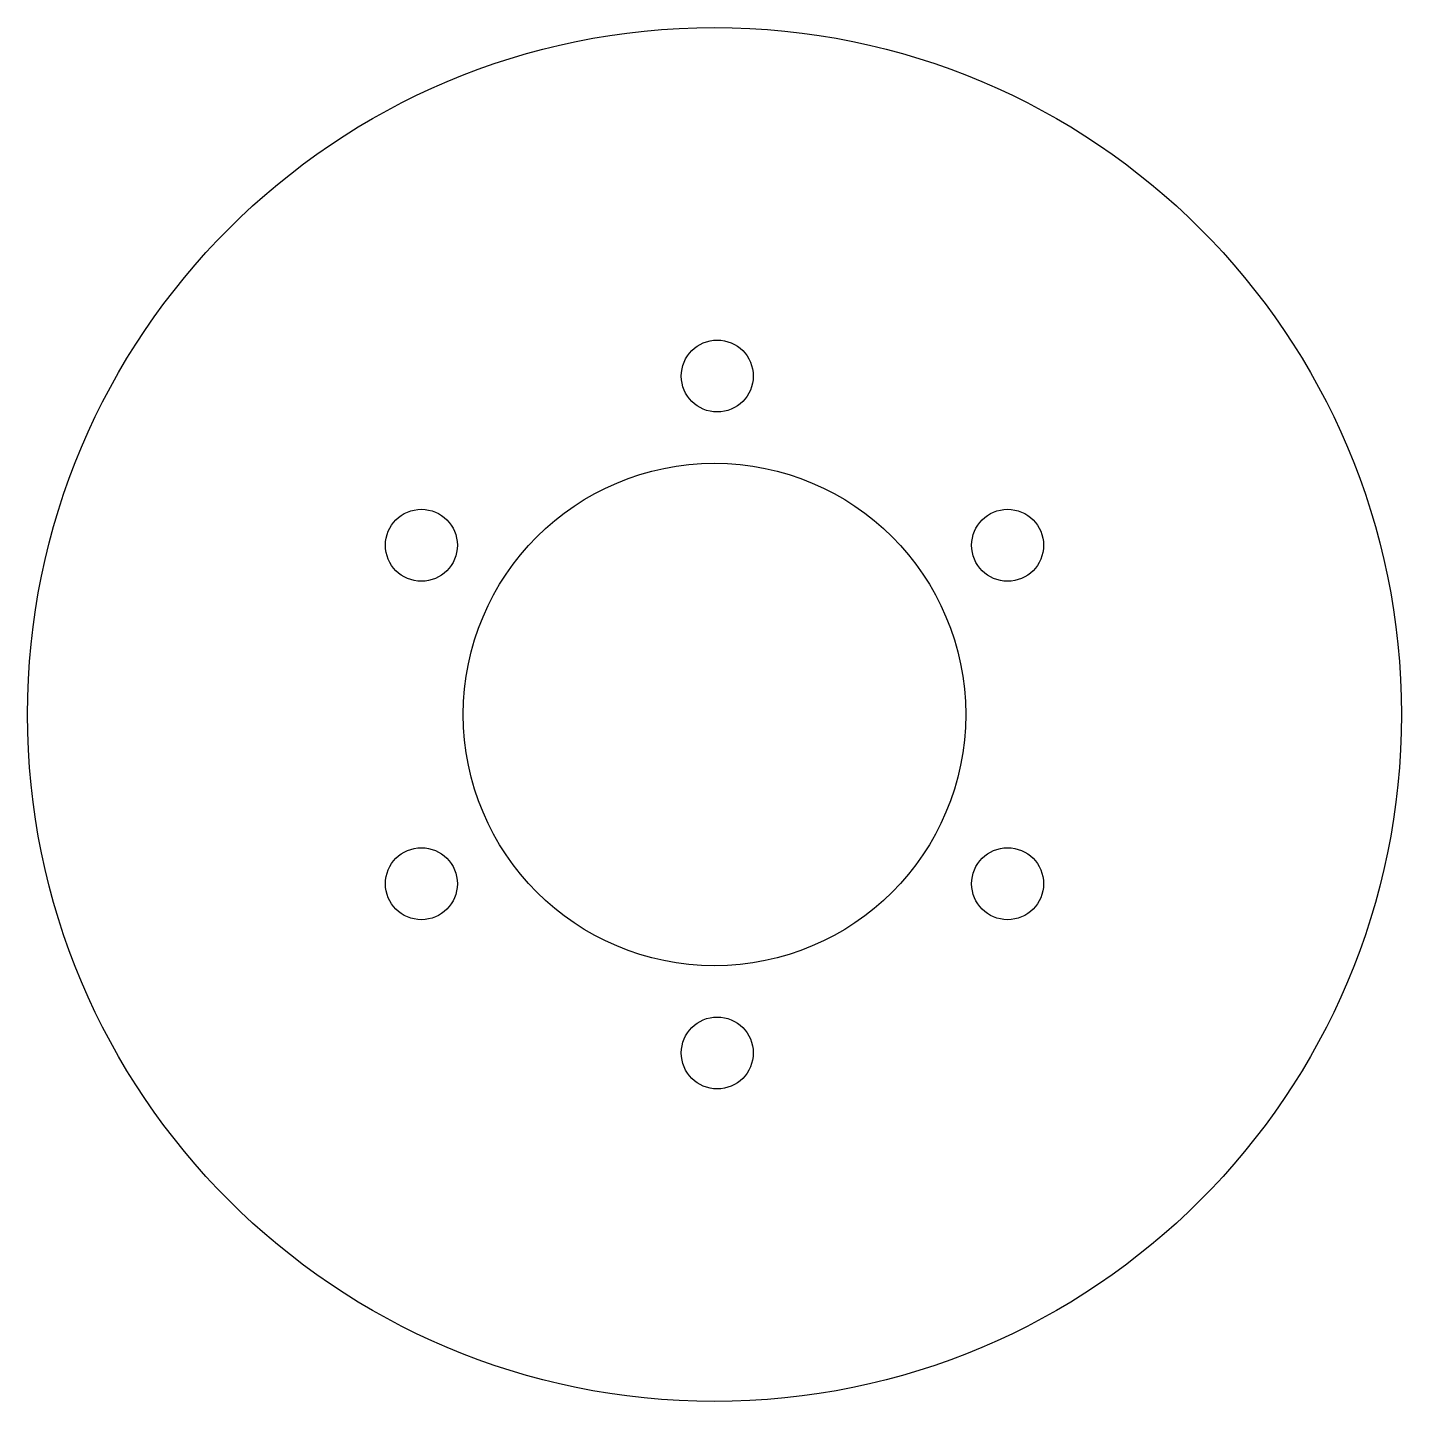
# Model space of a CAD drawing. Header units: inches. Extents: x -1.88 to 1.88, y -1.88 to 1.88.
import ezdxf

# ---------------------------------------------------------------- set-up
doc = ezdxf.new("R2010")
doc.units = ezdxf.units.IN
doc.header["$MEASUREMENT"] = 0

msp = doc.modelspace()

# ---------------------------------------------------------------- linework, layer by layer
for centre, radius in [((0, 0), 1.88), ((0.0076, 0.9262), 0.0984), ((0, 0), 0.6875), ((-0.8021, 0.4631), 0.0984), ((0.8021, 0.4631), 0.0984), ((-0.8021, -0.4631), 0.0984), ((0.8021, -0.4631), 0.0984), ((0.0076, -0.9262), 0.0984)]:
    msp.add_circle(centre, radius)

doc.saveas('drawing.dxf')
